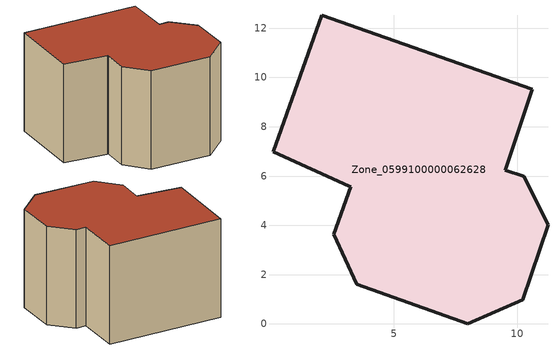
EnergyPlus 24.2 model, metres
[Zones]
Zone_0599100000062628
 floor ground (C_G): 9.51,6.24 10.26,5.99 11.25,4.02 10.23,0.99 7.99,0 3.48,1.6 2.56,3.63 3.25,5.56 3.19,5.59 0.09,6.99 2.07,12.53 10.62,9.52 z0.6
 wall outside (C_F): 2.56,3.63 3.48,1.6 7.99,0 10.23,0.99 11.25,4.02 10.26,5.99 9.51,6.24 10.62,9.52 2.07,12.53 0.09,6.99 3.19,5.59 3.25,5.56 2.56,3.63 z0.6:8.44
 roof outside (C_R): 0.09,6.99 3.19,5.59 3.25,5.56 2.56,3.63 3.48,1.6 7.99,0 10.23,0.99 11.25,4.02 10.26,5.99 9.51,6.24 10.62,9.52 2.07,12.53 z8.44
[BUILDING]
Pand.0599100000062628: North Axis=0; Terrain=City; Loads Convergence Tolerance Value=0.04; Temperature Convergence Tolerance Value=0.4; Solar Distribution=FullExterior; Maximum Number of Warmup Days=25; Minimum Number of Warmup Days=1
[Site:Location]
Rotterdam.The.Hague.AP_ZH_NLD Design_Conditions: Latitude=51.96; Longitude=4.45; Time Zone=1; Elevation=-4.5
[SITE:GROUNDTEMPERATURE:BUILDINGSURFACE]
18, 18, 18, 18, 18, 18, 18, 18, 18, 18, 18, 18
[MATERIAL] Thermal Absorptance=0.9; Solar Absorptance=0.7; Visible Absorptance=0.7
Name | Roughness | Thickness | Conductivity | Density | Specific Heat
G.TC.1965-1974 | MediumSmooth | 0.15 | 0.882353 | 540 | 1210
F.TC.1965-1974 | Rough | 0.3 | 0.697674 | 1920 | 840
R.TC.1965-1974 | MediumRough | 0.2 | 0.232558 | 1500 | 1000
[CONSTRUCTION]
C_G: G.TC.1965-1974
C_F: F.TC.1965-1974
C_R: R.TC.1965-1974
[ZONE]
Zone_0599100000062628: Type=1; Multiplier=1; Ceiling Height=Autocalculate; Volume=Autocalculate; Floor Area=autocalculate; Part of Total Floor Area=Yes
[ZONEINFILTRATION:DESIGNFLOWRATE]
Infil_Zone_0599100000062628: Zone or ZoneList or Space or SpaceList=Zone_0599100000062628; Schedule=AlwaysOn; Design Flow Rate Calculation Method=Flow/Area; Flow Rate per Floor Area=0.003; Constant Term Coefficient=1; Temperature Term Coefficient=0; Velocity Term Coefficient=0; Velocity Squared Term Coefficient=0
[HVACTEMPLATE:ZONE:IDEALLOADSAIRSYSTEM]
Zone_0599100000062628: Maximum Heating Supply Air Temperature=50; Minimum Cooling Supply Air Temperature=13; Maximum Heating Supply Air Humidity Ratio=0.0156; Minimum Cooling Supply Air Humidity Ratio=0.0077; Heating Limit=NoLimit; Cooling Limit=NoLimit; Dehumidification Control Type=ConstantSensibleHeatRatio; Cooling Sensible Heat Ratio=0.7; Dehumidification Setpoint=60; Humidification Control Type=None; Humidification Setpoint=30; Outdoor Air Method=None; Outdoor Air Flow Rate per Person=0.00944; Outdoor Air Flow Rate per Zone Floor Area=0; Outdoor Air Flow Rate per Zone=0; Demand Controlled Ventilation Type=None; Outdoor Air Economizer Type=NoEconomizer; Heat Recovery Type=None; Sensible Heat Recovery Effectiveness=0.7; Latent Heat Recovery Effectiveness=0.65
[ZONECONTROL:THERMOSTAT]
ThermostatControl_Zone_0599100000062628: Zone or ZoneList=Zone_0599100000062628; Control Type Schedule=DualSetpointControlType; Control 1=Thermostat_Zone_0599100000062628; Temperature Difference Between Cutout And Setpoint=0
[THERMOSTATSETPOINT:DUALSETPOINT]
Thermostat_Zone_0599100000062628: Heating Setpoint Temperature Schedule=HeatingSetpoint_Zone_0599100000062628; Cooling Setpoint Temperature Schedule=CoolingSetpoint_Zone_0599100000062628
[SCHEDULE:COMPACT]
HeatingSetpoint_Zone_0599100000062628: Through: 12/31, For: AllDays, Until: 24:00, 21
CoolingSetpoint_Zone_0599100000062628: Through: 12/31, For: AllDays, Until: 24:00, 24
DualSetpointControlType: Through: 12/31, For: AllDays, Until: 24:00, 4
AlwaysOn: Through: 12/31, For: AllDays, Until: 24:00, 1
